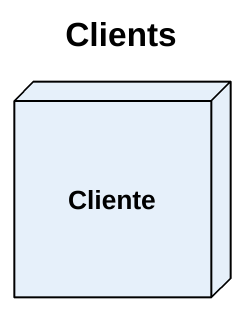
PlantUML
@startuml
title Clients
node Cliente
@enduml
